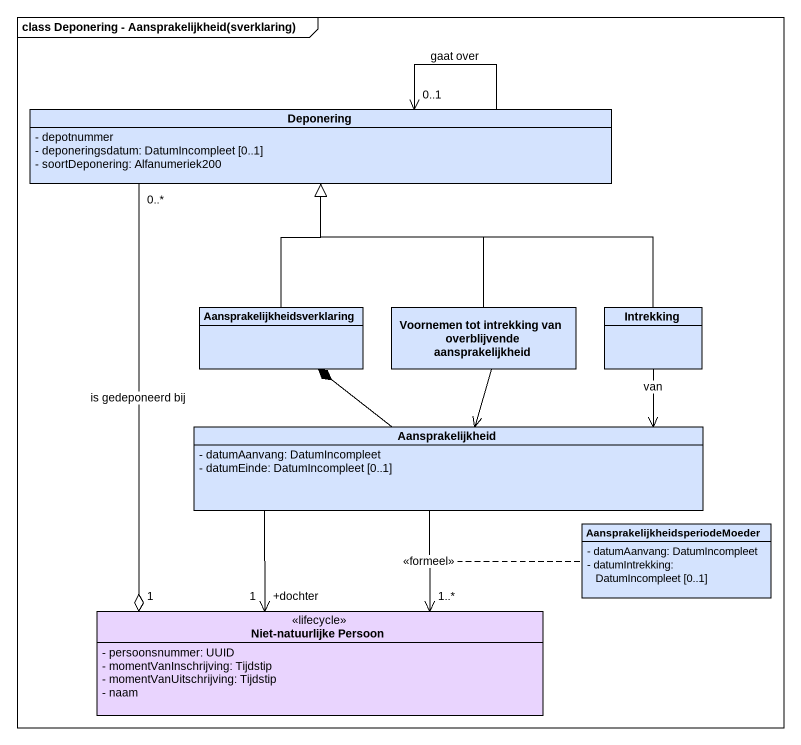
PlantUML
@startuml
mainframe class Deponering - Aansprakelijkheid(sverklaring)
hide circle
hide empty members
skinparam classAttributeIconSize 0
class Deponering #D4E3FE {
  - depotnummer
  - deponeringsdatum: DatumIncompleet [0..1]
  - soortDeponering: Alfanumeriek200
}
class Aansprakelijkheidsverklaring #D4E3FE
class "Voornemen tot intrekking van overblijvende aansprakelijkheid" as Voornemen_tot_intrekking #D4E3FE
class Intrekking #D4E3FE
class Aansprakelijkheid #D4E3FE {
  - datumAanvang: DatumIncompleet
  - datumEinde: DatumIncompleet [0..1]
}
class "AansprakelijkheidsperiodeMoeder" as AansprakelijkheidsperiodeMoe #D4E3FE {
  - datumAanvang: DatumIncompleet
  - datumIntrekking: DatumIncompleet [0..1]
}
class "Niet-natuurlijke Persoon" as Niet_natuurlijke_Persoon <<lifecycle>> #E9D4FE {
  - persoonsnummer: UUID
  - momentVanInschrijving: Tijdstip
  - momentVanUitschrijving: Tijdstip
  - naam
}
Deponering --> "0..1" Deponering : gaat over
Deponering "0..*" --o "1" Niet_natuurlijke_Persoon : is gedeponeerd bij
Aansprakelijkheidsverklaring -up-|> Deponering
Voornemen_tot_intrekking -up-|> Deponering
Voornemen_tot_intrekking --> Aansprakelijkheid
Intrekking -left-|> Deponering
Intrekking --> Aansprakelijkheid : van
Aansprakelijkheid -up-* Aansprakelijkheidsverklaring
Aansprakelijkheid --> "1..*" Niet_natuurlijke_Persoon : <<formeel>>
(Aansprakelijkheid, Niet_natuurlijke_Persoon) .. AansprakelijkheidsperiodeMoe
Aansprakelijkheid --> "+dochter\n1" Niet_natuurlijke_Persoon
@enduml
